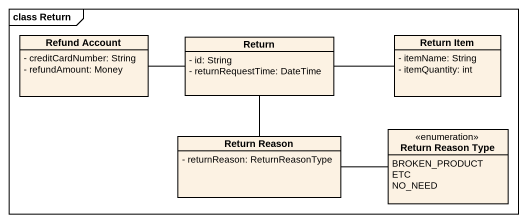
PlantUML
@startuml
mainframe class Return
hide circle
hide empty members
skinparam classAttributeIconSize 0
class "Refund Account" as Refund_Account {
  - creditCardNumber: String
  - refundAmount: Money
}
class "Return" as Return_ {
  - id: String
  - returnRequestTime: DateTime
}
class "Return Item" as Return_Item {
  - itemName: String
  - itemQuantity: int
}
class "Return Reason" as Return_Reason {
  - returnReason: ReturnReasonType
}
enum "Return Reason Type" as Return_Reason_Type {
  BROKEN_PRODUCT
  ETC
  NO_NEED
}
Return_ -left- Refund_Account
Return_ -right- Return_Item
Return_ -- Return_Reason
Return_Reason -right- Return_Reason_Type
@enduml
